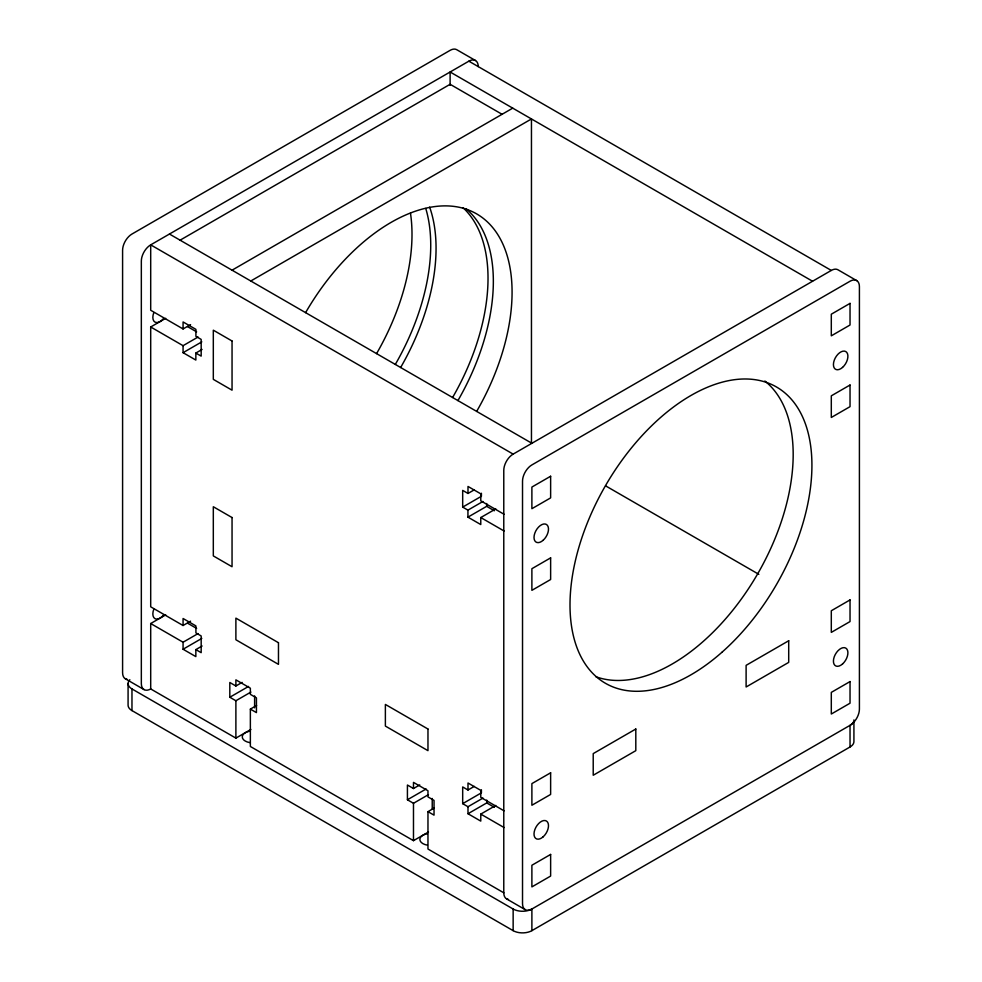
<?xml version="1.0" encoding="UTF-8"?>
<svg xmlns="http://www.w3.org/2000/svg" width="982" height="982" viewBox="0 0 982 982"><rect width="100%" height="100%" fill="white"/><g stroke="black" fill="none" stroke-linecap="round" stroke-linejoin="round"><path stroke-width="1.47" d="M856.66 280.594L837.928 269.768A13.257 7.647 -60 0 0 831.3 270.431L468.856 61.179L150.7 244.862A13.257 7.647 -60 0 0 141.334 261.089L141.334 683.533A13.257 7.647 -60 0 0 150.7 688.947L235.889 738.12L250.876 729.466M180.087 240.185L450.112 84.292L502.072 114.293M232.047 270.185L512.727 108.143M190.569 621.176L183.069 625.509L150.7 606.815L150.7 326.981L165.7 318.328M250.791 280.999L531.458 118.957L531.458 443.054M831.3 270.431L513.144 454.114L150.7 244.862L150.7 310.263L183.069 328.958L190.569 324.625M150.7 326.981L183.069 345.676L198.069 337.022M183.069 345.676L183.069 352.685L201.813 341.859M183.069 352.685L195.848 360.063L195.848 353.054L202.096 349.445M150.7 688.947L150.7 623.533L165.7 614.879M150.7 623.533L183.069 642.228L198.069 633.574M183.069 642.228L183.069 649.237L201.813 638.41M183.069 649.237L195.848 656.614L195.848 649.605L202.096 645.996M482.923 501.483L467.935 510.137L462.682 507.105L462.682 490.386L467.997 493.455L474.245 489.846M462.682 507.105L481.413 496.278L481.413 493.246M467.935 510.137L467.935 517.146L486.679 506.331L494.376 510.775M467.935 517.146L480.775 524.56L480.775 517.551L495.775 508.897M250.876 692.089L235.889 700.743L229.813 697.245L229.813 682.49L235.889 686.001L242.124 682.392M229.813 697.245L248.556 686.43M428.483 832.012L413.483 840.666L250.361 746.48L250.361 709.114L256.609 705.506M428.483 794.634L413.483 803.288L407.42 799.778L407.42 785.023L413.483 788.534L419.731 784.925M407.42 799.778L426.151 788.963M503.876 892.847L427.968 849.025L427.968 811.648L434.216 808.039M482.997 798.071L467.997 806.725L462.682 803.657L462.682 786.938L467.997 790.007L474.245 786.398M462.682 803.657L481.413 792.83L481.413 789.798M467.997 806.725L467.997 813.734L486.741 802.92L494.412 807.339M467.997 813.734L480.775 821.112L480.775 814.103L495.775 805.449M128.077 683.533L128.077 705.174A13.257 7.647 0 0 0 131.969 710.587L513.144 930.654A13.257 7.647 0 0 0 531.888 930.654L850.031 746.983A13.257 7.647 0 0 0 853.923 741.57L853.923 719.929M475.484 60.516L456.74 49.701A13.257 7.647 -60 0 0 450.112 50.352L131.969 234.035A13.257 7.647 -60 0 0 122.59 250.263L122.59 672.719A13.257 7.647 -60 0 0 127.279 679.384M812.556 281.245L450.112 71.993L450.112 85.274M169.444 234.035L531.888 443.287M605.599 485.857L758.828 574.323M187.574 326.638L196.633 331.867M504.085 514.286L480.775 500.832L480.775 493.823L467.997 486.446L467.997 493.455M195.848 353.054L201.175 356.122L201.175 339.404L195.909 336.372L195.909 329.363L183.069 321.949L183.069 328.958M480.775 517.551L504.085 531.004M187.574 623.189L196.633 628.419M504.085 810.837L480.775 797.384L480.775 790.375L467.997 782.998L467.997 790.007M195.848 649.605L201.175 652.674L201.175 635.955L195.909 632.924L195.909 625.915L183.069 618.5L183.069 625.509M480.775 814.103L504.085 827.556M250.361 709.114L256.437 712.613L256.437 697.858L250.361 694.36L250.361 688.21L235.889 679.851L235.889 686.001M427.968 811.648L434.032 815.146L434.032 800.391L427.968 796.893L427.968 790.743L413.483 782.384L413.483 788.534M125.34 678.783L144.072 689.597M506.516 898.861L525.26 909.676M129.857 679.716A13.257 7.647 0 0 0 131.969 688.947L513.144 909.025A13.257 7.647 0 0 0 531.888 909.025L850.031 725.342A13.257 7.647 0 0 0 853.468 721.905M850.031 746.983L850.031 725.342A13.257 7.647 -60 0 0 859.41 709.114L859.41 286.658A13.257 7.647 -60 0 0 850.031 281.245L531.888 464.928A13.257 7.647 -60 0 0 522.522 481.155L522.522 903.612A13.257 7.647 -60 0 0 531.888 909.025L531.888 930.654M513.144 909.025L513.144 930.654M486.679 503.521L486.679 506.331M486.741 800.109L486.741 802.92M432.227 798.452L432.227 808.91M413.483 803.288L413.483 840.666M254.62 695.907L254.62 707.875M235.889 700.743L235.889 738.12M131.969 688.947L131.969 710.587M468.856 61.179A13.257 7.647 -60 0 1 478.222 66.58M513.144 454.114A13.257 7.647 -60 0 0 503.778 470.341L503.778 892.785A13.257 7.647 -60 0 0 508.467 899.451M249.845 742.601A10.237 5.917 0 0 1 242.259 736.893A10.237 5.917 0 0 1 249.845 731.185M427.44 845.146A10.237 5.917 0 0 1 419.854 839.438A10.237 5.917 0 0 1 427.44 833.718M410.464 213.106A171.064 98.765 -60 0 1 376.572 353.618M163.687 318.364A10.237 5.917 -60 0 1 154.947 322.084A10.237 5.917 -60 0 1 153.806 312.657M163.687 614.916A10.237 5.917 -60 0 1 154.947 618.635A10.237 5.917 -60 0 1 153.806 609.208M425.758 208.454A171.064 98.765 -60 0 1 395.304 364.445M764.868 381.028A171.064 98.765 -60 0 1 758.374 572.616A171.064 98.765 -60 0 1 595.816 676.708M305.598 312.644A171.064 98.765 -60 0 1 476.651 213.892A171.064 98.765 -60 0 1 476.651 411.409M466.155 208.847A171.064 98.765 -60 0 1 457.919 400.595M429.65 207.141A171.064 98.765 -60 0 1 400.631 367.513M463.025 207.705A171.064 98.765 -60 0 1 452.592 397.514M550.632 476.245L531.888 487.06L531.888 508.701L550.632 497.886L550.632 476.245M850.031 303.377L831.3 314.203L831.3 335.832L850.031 325.017L850.031 303.377M550.632 557.874L531.888 568.701L531.888 590.342L550.632 579.515L550.632 557.874M850.031 385.018L831.3 395.832L831.3 417.473L850.031 406.658L850.031 385.018M550.632 772.797L531.888 783.611L531.888 805.252L550.632 794.438L550.632 772.797M850.031 599.928L831.3 610.755L831.3 632.383L850.031 621.569L850.031 599.928M635.808 729.025L593.214 753.611L593.214 775.252L635.808 750.665L635.808 729.025M788.706 640.755L746.111 665.342L746.111 686.983L788.706 662.384L788.706 640.755M550.632 854.426L531.888 865.252L531.888 886.893L550.632 876.067L550.632 854.426M850.031 681.569L831.3 692.384L831.3 714.024L850.031 703.21L850.031 681.569M232.047 341L213.315 330.185L213.315 379.359L232.047 390.185L232.047 341M232.047 517.551L213.315 506.737L213.315 555.91L232.047 566.737L232.047 517.551M278.471 642.719L235.889 618.132L235.889 639.761L278.471 664.36L278.471 642.719M427.968 729.025L385.374 704.438L385.374 726.079L427.968 750.665L427.968 729.025M842.544 663.967A10.237 5.917 -60 0 0 845.784 648.108A10.237 5.917 -60 0 0 833.669 658.848A10.237 5.917 -60 0 0 842.544 663.967M543.132 540.284A10.237 5.917 -60 0 0 546.373 524.425A10.237 5.917 -60 0 0 534.257 535.165A10.237 5.917 -60 0 0 543.132 540.284M842.544 367.415A10.237 5.917 -60 0 0 845.784 351.556A10.237 5.917 -60 0 0 833.669 362.297A10.237 5.917 -60 0 0 842.544 367.415M543.132 836.836A10.237 5.917 -60 0 0 546.373 820.977A10.237 5.917 -60 0 0 534.257 831.717A10.237 5.917 -60 0 0 543.132 836.836M722.273 651.974A171.064 98.765 -60 0 0 776.492 386.994A171.064 98.765 -60 0 0 574.126 566.442A171.064 98.765 -60 0 0 722.273 651.974"/></g></svg>
